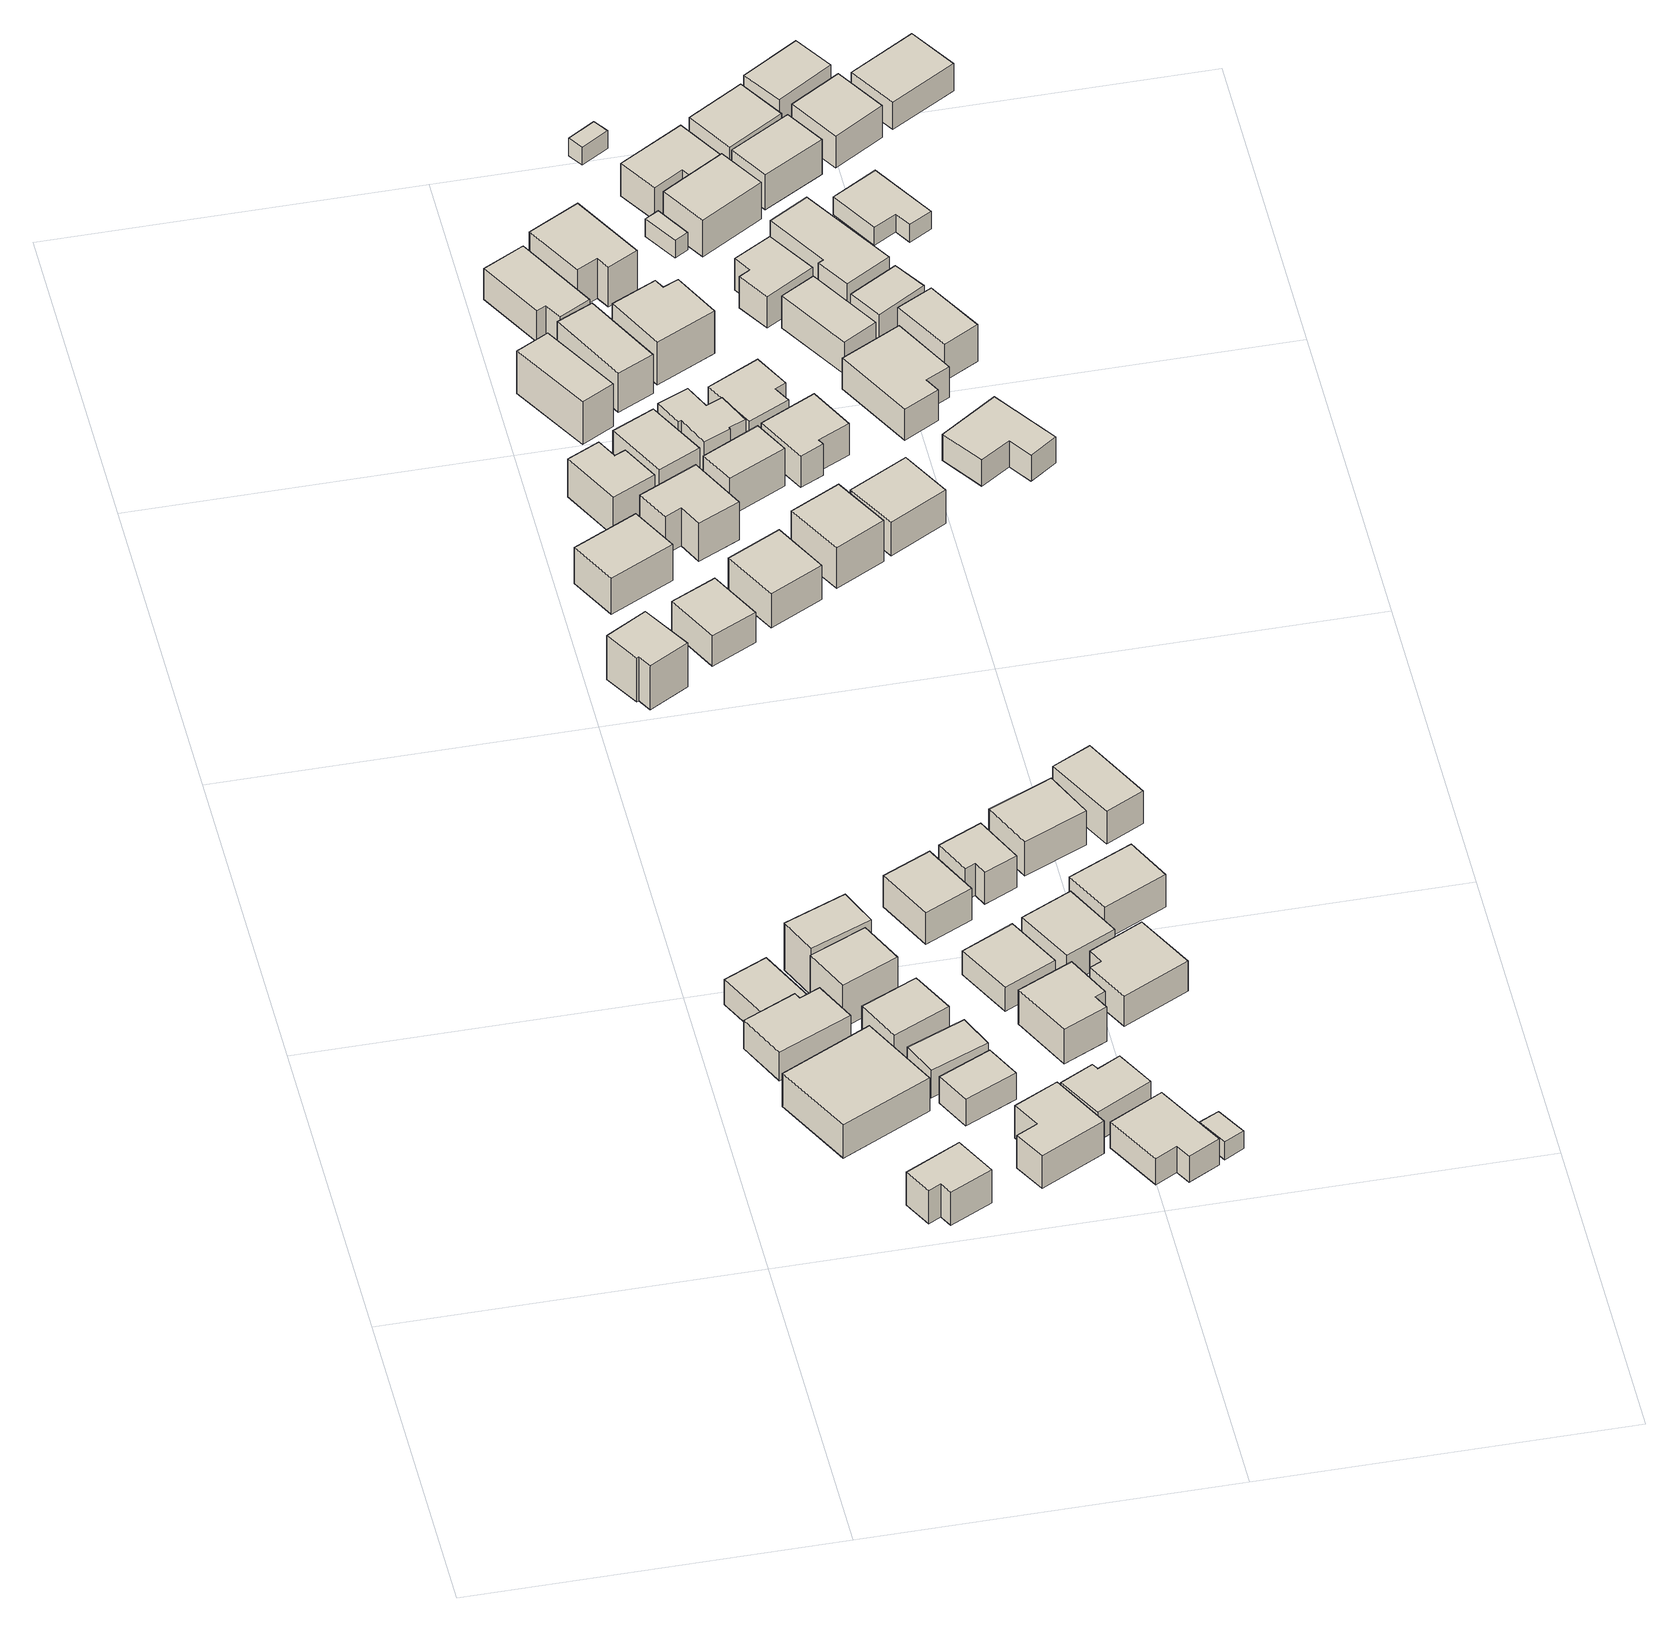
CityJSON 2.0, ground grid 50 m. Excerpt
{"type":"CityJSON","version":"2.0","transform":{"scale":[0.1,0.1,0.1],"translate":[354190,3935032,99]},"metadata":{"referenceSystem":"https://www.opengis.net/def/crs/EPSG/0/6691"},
"CityObjects":{
"building1":{"type":"Building","attributes":{"usage":"411","measuredHeight":5.8,"storeysAboveGround":2,"BuildingIDAttribute.prefecture":"14","BuildingIDAttribute.city":"14152","BuildingDetailAttribute.totalFloorArea":130.43,"BuildingDetailAttribute.buildingFootprintArea":65.22,"BuildingDetailAttribute.buildingStructureType":"601","BuildingDetailAttribute.buildingStructureOrgType":"1","BuildingDetailAttribute.orgUsage":"10","BuildingDetailAttribute.surveyYear":2015},"geometry":[{"type":"Solid","lod":"1","boundaries":[[[[0,1,2,3,4,5]],[[4,6,7,5]],[[3,8,6,4]],[[2,9,8,3]],[[1,10,9,2]],[[0,11,10,1]],[[5,7,11,0]],[[6,8,9,10,11,7]]]]}]},
"building2":{"type":"Building","attributes":{"usage":"411","measuredHeight":5,"storeysAboveGround":2,"BuildingIDAttribute.prefecture":"14","BuildingIDAttribute.city":"14152","BuildingDetailAttribute.totalFloorArea":92.73,"BuildingDetailAttribute.buildingFootprintArea":46.36,"BuildingDetailAttribute.buildingStructureType":"601","BuildingDetailAttribute.buildingStructureOrgType":"1","BuildingDetailAttribute.orgUsage":"10","BuildingDetailAttribute.surveyYear":2015},"geometry":[{"type":"Solid","lod":"1","boundaries":[[[[12,13,14,15]],[[14,16,17,15]],[[13,18,16,14]],[[12,19,18,13]],[[15,17,19,12]],[[16,18,19,17]]]]}]},
"building3":{"type":"Building","attributes":{"usage":"411","measuredHeight":7.5,"storeysAboveGround":2,"BuildingIDAttribute.prefecture":"14","BuildingIDAttribute.city":"14152","BuildingDetailAttribute.totalFloorArea":276.59,"BuildingDetailAttribute.buildingFootprintArea":138.3,"BuildingDetailAttribute.buildingStructureType":"601","BuildingDetailAttribute.buildingStructureOrgType":"1","BuildingDetailAttribute.orgUsage":"10","BuildingDetailAttribute.surveyYear":2015},"geometry":[{"type":"Solid","lod":"1","boundaries":[[[[20,21,22,23]],[[22,24,25,23]],[[21,26,24,22]],[[20,27,26,21]],[[23,25,27,20]],[[24,26,27,25]]]]}]},
"building4":{"type":"Building","attributes":{"usage":"411","measuredHeight":6.5,"storeysAboveGround":2,"BuildingIDAttribute.prefecture":"14","BuildingIDAttribute.city":"14152","BuildingDetailAttribute.totalFloorArea":83.55,"BuildingDetailAttribute.buildingFootprintArea":41.77,"BuildingDetailAttribute.buildingStructureType":"601","BuildingDetailAttribute.buildingStructureOrgType":"1","BuildingDetailAttribute.orgUsage":"10","BuildingDetailAttribute.surveyYear":2015},"geometry":[{"type":"Solid","lod":"1","boundaries":[[[[28,29,30,31,32,33]],[[32,34,35,33]],[[31,36,34,32]],[[30,37,36,31]],[[29,38,37,30]],[[28,39,38,29]],[[33,35,39,28]],[[34,36,37,38,39,35]]]]}]},
"building5":{"type":"Building","attributes":{"usage":"411","measuredHeight":8,"storeysAboveGround":2,"BuildingIDAttribute.prefecture":"14","BuildingIDAttribute.city":"14152","BuildingDetailAttribute.totalFloorArea":96.32,"BuildingDetailAttribute.buildingFootprintArea":48.16,"BuildingDetailAttribute.buildingStructureType":"601","BuildingDetailAttribute.buildingStructureOrgType":"1","BuildingDetailAttribute.orgUsage":"10","BuildingDetailAttribute.surveyYear":2015},"geometry":[{"type":"Solid","lod":"1","boundaries":[[[[40,41,42,43]],[[42,44,45,43]],[[41,46,44,42]],[[40,47,46,41]],[[43,45,47,40]],[[44,46,47,45]]]]}]},
"building6":{"type":"Building","attributes":{"usage":"411","measuredHeight":8.8,"storeysAboveGround":2,"BuildingIDAttribute.prefecture":"14","BuildingIDAttribute.city":"14152","BuildingDetailAttribute.totalFloorArea":86.77,"BuildingDetailAttribute.buildingFootprintArea":43.38,"BuildingDetailAttribute.buildingStructureType":"601","BuildingDetailAttribute.buildingStructureOrgType":"1","BuildingDetailAttribute.orgUsage":"10","BuildingDetailAttribute.surveyYear":2015},"geometry":[{"type":"Solid","lod":"1","boundaries":[[[[48,49,50,51]],[[50,52,53,51]],[[49,54,52,50]],[[48,55,54,49]],[[51,53,55,48]],[[52,54,55,53]]]]}]},
"building7":{"type":"Building","attributes":{"usage":"411","measuredHeight":6.2,"storeysAboveGround":2,"BuildingIDAttribute.prefecture":"14","BuildingIDAttribute.city":"14152","BuildingDetailAttribute.totalFloorArea":94.22,"BuildingDetailAttribute.buildingFootprintArea":47.11,"BuildingDetailAttribute.buildingStructureType":"601","BuildingDetailAttribute.buildingStructureOrgType":"1","BuildingDetailAttribute.orgUsage":"10","BuildingDetailAttribute.surveyYear":2015},"geometry":[{"type":"Solid","lod":"1","boundaries":[[[[56,57,58,59]],[[58,60,61,59]],[[57,62,60,58]],[[56,63,62,57]],[[59,61,63,56]],[[60,62,63,61]]]]}]},
"building8":{"type":"Building","attributes":{"usage":"411","measuredHeight":5.2,"storeysAboveGround":2,"BuildingIDAttribute.prefecture":"14","BuildingIDAttribute.city":"14152","BuildingDetailAttribute.totalFloorArea":73.3,"BuildingDetailAttribute.buildingFootprintArea":36.65,"BuildingDetailAttribute.buildingStructureType":"601","BuildingDetailAttribute.buildingStructureOrgType":"1","BuildingDetailAttribute.orgUsage":"10","BuildingDetailAttribute.surveyYear":2015},"geometry":[{"type":"Solid","lod":"1","boundaries":[[[[64,65,66,67]],[[66,68,69,67]],[[65,70,68,66]],[[64,71,70,65]],[[67,69,71,64]],[[68,70,71,69]]]]}]},
"building9":{"type":"Building","attributes":{"usage":"411","measuredHeight":5.2,"storeysAboveGround":2,"BuildingIDAttribute.prefecture":"14","BuildingIDAttribute.city":"14152","BuildingDetailAttribute.totalFloorArea":68.34,"BuildingDetailAttribute.buildingFootprintArea":34.17,"BuildingDetailAttribute.buildingStructureType":"601","BuildingDetailAttribute.buildingStructureOrgType":"1","BuildingDetailAttribute.orgUsage":"10","BuildingDetailAttribute.surveyYear":2015},"geometry":[{"type":"Solid","lod":"1","boundaries":[[[[72,73,74,75]],[[74,76,77,75]],[[73,78,76,74]],[[72,79,78,73]],[[75,77,79,72]],[[76,78,79,77]]]]}]},
"building10":{"type":"Building","attributes":{"usage":"411","measuredHeight":8.1,"storeysAboveGround":2,"BuildingIDAttribute.prefecture":"14","BuildingIDAttribute.city":"14152","BuildingDetailAttribute.totalFloorArea":83.02,"BuildingDetailAttribute.buildingFootprintArea":41.51,"BuildingDetailAttribute.buildingStructureType":"601","BuildingDetailAttribute.buildingStructureOrgType":"1","BuildingDetailAttribute.orgUsage":"10","BuildingDetailAttribute.surveyYear":2015},"geometry":[{"type":"Solid","lod":"1","boundaries":[[[[80,81,82,83,84,85]],[[84,86,87,85]],[[83,88,86,84]],[[82,89,88,83]],[[81,90,89,82]],[[80,91,90,81]],[[85,87,91,80]],[[86,88,89,90,91,87]]]]}]},
"building11":{"type":"Building","attributes":{"usage":"411","measuredHeight":6.4,"storeysAboveGround":2,"BuildingIDAttribute.prefecture":"14","BuildingIDAttribute.city":"14152","BuildingDetailAttribute.totalFloorArea":129.32,"BuildingDetailAttribute.buildingFootprintArea":64.66,"BuildingDetailAttribute.buildingStructureType":"601","BuildingDetailAttribute.buildingStructureOrgType":"1","BuildingDetailAttribute.orgUsage":"10","BuildingDetailAttribute.surveyYear":2015},"geometry":[{"type":"Solid","lod":"1","boundaries":[[[[92,93,94,95,96,97]],[[96,98,99,97]],[[95,100,98,96]],[[94,101,100,95]],[[93,102,101,94]],[[92,103,102,93]],[[97,99,103,92]],[[98,100,101,102,103,99]]]]}]},
"building12":{"type":"Building","attributes":{"usage":"411","measuredHeight":7.3,"storeysAboveGround":2,"BuildingIDAttribute.prefecture":"14","BuildingIDAttribute.city":"14152","BuildingDetailAttribute.totalFloorArea":117.24,"BuildingDetailAttribute.buildingFootprintArea":58.62,"BuildingDetailAttribute.buildingStructureType":"601","BuildingDetailAttribute.buildingStructureOrgType":"1","BuildingDetailAttribute.orgUsage":"10","BuildingDetailAttribute.surveyYear":2015},"geometry":[{"type":"Solid","lod":"1","boundaries":[[[[104,105,106,107]],[[106,108,109,107]],[[105,110,108,106]],[[104,111,110,105]],[[107,109,111,104]],[[108,110,111,109]]]]}]},
"building13":{"type":"Building","attributes":{"usage":"411","measuredHeight":6.1,"storeysAboveGround":2,"BuildingIDAttribute.prefecture":"14","BuildingIDAttribute.city":"14152","BuildingDetailAttribute.totalFloorArea":103.06,"BuildingDetailAttribute.buildingFootprintArea":51.53,"BuildingDetailAttribute.buildingStructureType":"601","BuildingDetailAttribute.buildingStructureOrgType":"1","BuildingDetailAttribute.orgUsage":"10","BuildingDetailAttribute.surveyYear":2015},"geometry":[{"type":"Solid","lod":"1","boundaries":[[[[112,113,114,115]],[[114,116,117,115]],[[113,118,116,114]],[[112,119,118,113]],[[115,117,119,112]],[[116,118,119,117]]]]}]},
"building14":{"type":"Building","attributes":{"usage":"411","measuredHeight":7,"storeysAboveGround":2,"BuildingIDAttribute.prefecture":"14","BuildingIDAttribute.city":"14152","BuildingDetailAttribute.totalFloorArea":90.27,"BuildingDetailAttribute.buildingFootprintArea":45.13,"BuildingDetailAttribute.buildingStructureType":"601","BuildingDetailAttribute.buildingStructureOrgType":"1","BuildingDetailAttribute.orgUsage":"10","BuildingDetailAttribute.surveyYear":2015},"geometry":[{"type":"Solid","lod":"1","boundaries":[[[[120,121,122,123,124,125]],[[124,126,127,125]],[[123,128,126,124]],[[122,129,128,123]],[[121,130,129,122]],[[120,131,130,121]],[[125,127,131,120]],[[126,128,129,130,131,127]]]]}]},
"building15":{"type":"Building","attributes":{"usage":"411","measuredHeight":6.1,"storeysAboveGround":2,"BuildingIDAttribute.prefecture":"14","BuildingIDAttribute.city":"14152","BuildingDetailAttribute.totalFloorArea":91.68,"BuildingDetailAttribute.buildingFootprintArea":45.84,"BuildingDetailAttribute.buildingStructureType":"601","BuildingDetailAttribute.buildingStructureOrgType":"1","BuildingDetailAttribute.orgUsage":"10","BuildingDetailAttribute.surveyYear":2015},"geometry":[{"type":"Solid","lod":"1","boundaries":[[[[132,133,134,135]],[[134,136,137,135]],[[133,138,136,134]],[[132,139,138,133]],[[135,137,139,132]],[[136,138,139,137]]]]}]},
"building16":{"type":"Building","attributes":{"usage":"411","measuredHeight":6,"storeysAboveGround":2,"BuildingIDAttribute.prefecture":"14","BuildingIDAttribute.city":"14152","BuildingDetailAttribute.totalFloorArea":95.54,"BuildingDetailAttribute.buildingFootprintArea":47.77,"BuildingDetailAttribute.buildingStructureType":"601","BuildingDetailAttribute.buildingStructureOrgType":"1","BuildingDetailAttribute.orgUsage":"10","BuildingDetailAttribute.surveyYear":2015},"geometry":[{"type":"Solid","lod":"1","boundaries":[[[[140,141,142,143,144,145]],[[144,146,147,145]],[[143,148,146,144]],[[142,149,148,143]],[[141,150,149,142]],[[140,151,150,141]],[[145,147,151,140]],[[146,148,149,150,151,147]]]]}]},
"building17":{"type":"Building","attributes":{"usage":"411","measuredHeight":5.1,"storeysAboveGround":2,"BuildingIDAttribute.prefecture":"14","BuildingIDAttribute.city":"14152","BuildingDetailAttribute.totalFloorArea":112.71,"BuildingDetailAttribute.buildingFootprintArea":56.35,"BuildingDetailAttribute.buildingStructureType":"601","BuildingDetailAttribute.buildingStructureOrgType":"1","BuildingDetailAttribute.orgUsage":"10","BuildingDetailAttribute.surveyYear":2015},"geometry":[{"type":"Solid","lod":"1","boundaries":[[[[152,153,154,155]],[[154,156,157,155]],[[153,158,156,154]],[[152,159,158,153]],[[155,157,159,152]],[[156,158,159,157]]]]}]},
"building18":{"type":"Building","attributes":{"usage":"411","measuredHeight":7.7,"storeysAboveGround":2,"BuildingIDAttribute.prefecture":"14","BuildingIDAttribute.city":"14152","BuildingDetailAttribute.totalFloorArea":103.3,"BuildingDetailAttribute.buildingFootprintArea":51.65,"BuildingDetailAttribute.buildingStructureType":"601","BuildingDetailAttribute.buildingStructureOrgType":"1","BuildingDetailAttribute.orgUsage":"10","BuildingDetailAttribute.surveyYear":2015},"geometry":[{"type":"Solid","lod":"1","boundaries":[[[[160,161,162,163]],[[162,164,165,163]],[[161,166,164,162]],[[160,167,166,161]],[[163,165,167,160]],[[164,166,167,165]]]]}]},
"building19":{"type":"Building","attributes":{"usage":"411","measuredHeight":6.6,"storeysAboveGround":2,"BuildingIDAttribute.prefecture":"14","BuildingIDAttribute.city":"14152","BuildingDetailAttribute.totalFloorArea":120.53,"BuildingDetailAttribute.buildingFootprintArea":60.27,"BuildingDetailAttribute.buildingStructureType":"601","BuildingDetailAttribute.buildingStructureOrgType":"1","BuildingDetailAttribute.orgUsage":"10","BuildingDetailAttribute.surveyYear":2015},"geometry":[{"type":"Solid","lod":"1","boundaries":[[[[168,169,170,171,172,173]],[[172,174,175,173]],[[171,176,174,172]],[[170,177,176,171]],[[169,178,177,170]],[[168,179,178,169]],[[173,175,179,168]],[[174,176,177,178,179,175]]]]}]},
"building20":{"type":"Building","attributes":{"usage":"411","measuredHeight":5.1,"storeysAboveGround":2,"BuildingIDAttribute.prefecture":"14","BuildingIDAttribute.city":"14152","BuildingDetailAttribute.totalFloorArea":140.25,"BuildingDetailAttribute.buildingFootprintArea":70.12,"BuildingDetailAttribute.buildingStructureType":"601","BuildingDetailAttribute.buildingStructureOrgType":"1","BuildingDetailAttribute.orgUsage":"10","BuildingDetailAttribute.surveyYear":2015},"geometry":[{"type":"Solid","lod":"1","boundaries":[[[[180,181,182,183,184,185]],[[184,186,187,185]],[[183,188,186,184]],[[182,189,188,183]],[[181,190,189,182]],[[180,191,190,181]],[[185,187,191,180]],[[186,188,189,190,191,187]]]]}]},
"building21":{"type":"Building","attributes":{"usage":"411","measuredHeight":7.5,"storeysAboveGround":2,"BuildingIDAttribute.prefecture":"14","BuildingIDAttribute.city":"14152","BuildingDetailAttribute.totalFloorArea":111.67,"BuildingDetailAttribute.buildingFootprintArea":55.84,"BuildingDetailAttribute.buildingStructureType":"601","BuildingDetailAttribute.buildingStructureOrgType":"1","BuildingDetailAttribute.orgUsage":"10","BuildingDetailAttribute.surveyYear":2015},"geometry":[{"type":"Solid","lod":"1","boundaries":[[[[192,193,194,195,196,197]],[[196,198,199,197]],[[195,200,198,196]],[[194,201,200,195]],[[193,202,201,194]],[[192,203,202,193]],[[197,199,203,192]],[[198,200,201,202,203,199]]]]}]},
"building22":{"type":"Building","attributes":{"usage":"411","measuredHeight":6.4,"storeysAboveGround":2,"BuildingIDAttribute.prefecture":"14","BuildingIDAttribute.city":"14152","BuildingDetailAttribute.totalFloorArea":96.39,"BuildingDetailAttribute.buildingFootprintArea":48.2,"BuildingDetailAttribute.buildingStructureType":"601","BuildingDetailAttribute.buildingStructureOrgType":"1","BuildingDetailAttribute.orgUsage":"10","BuildingDetailAttribute.surveyYear":2015},"geometry":[{"type":"Solid","lod":"1","boundaries":[[[[204,205,206,207]],[[206,208,209,207]],[[205,210,208,206]],[[204,211,210,205]],[[207,209,211,204]],[[208,210,211,209]]]]}]},
"building23":{"type":"Building","attributes":{"usage":"411","measuredHeight":5.3,"storeysAboveGround":2,"BuildingIDAttribute.prefecture":"14","BuildingIDAttribute.city":"14152","BuildingDetailAttribute.totalFloorArea":128.65,"BuildingDetailAttribute.buildingFootprintArea":64.33,"BuildingDetailAttribute.buildingStructureType":"601","BuildingDetailAttribute.buildingStructureOrgType":"1","BuildingDetailAttribute.orgUsage":"10","BuildingDetailAttribute.surveyYear":2015},"geometry":[{"type":"Solid","lod":"1","boundaries":[[[[212,213,214,215,216,217]],[[216,218,219,217]],[[215,220,218,216]],[[214,221,220,215]],[[213,222,221,214]],[[212,223,222,213]],[[217,219,223,212]],[[218,220,221,222,223,219]]]]}]},
"building24":{"type":"Building","attributes":{"usage":"411","measuredHeight":6.3,"storeysAboveGround":2,"BuildingIDAttribute.prefecture":"14","BuildingIDAttribute.city":"14152","BuildingDetailAttribute.totalFloorArea":75.26,"BuildingDetailAttribute.buildingFootprintArea":37.63,"BuildingDetailAttribute.buildingStructureType":"601","BuildingDetailAttribute.buildingStructureOrgType":"1","BuildingDetailAttribute.orgUsage":"10","BuildingDetailAttribute.surveyYear":2015},"geometry":[{"type":"Solid","lod":"1","boundaries":[[[[224,225,226,227,228,229]],[[228,230,231,229]],[[227,232,230,228]],[[226,233,232,227]],[[225,234,233,226]],[[224,235,234,225]],[[229,231,235,224]],[[230,232,233,234,235,231]]]]}]},
"building25":{"type":"Building","attributes":{"usage":"411","measuredHeight":7.4,"storeysAboveGround":2,"BuildingIDAttribute.prefecture":"14","BuildingIDAttribute.city":"14152","BuildingDetailAttribute.totalFloorArea":109.41,"BuildingDetailAttribute.buildingFootprintArea":54.7,"BuildingDetailAttribute.buildingStructureType":"601","BuildingDetailAttribute.buildingStructureOrgType":"1","BuildingDetailAttribute.orgUsage":"10","BuildingDetailAttribute.surveyYear":2015},"geometry":[{"type":"Solid","lod":"1","boundaries":[[[[236,237,238,239]],[[238,240,241,239]],[[237,242,240,238]],[[236,243,242,237]],[[239,241,243,236]],[[240,242,243,241]]]]}]},
"building26":{"type":"Building","attributes":{"usage":"411","measuredHeight":6.3,"storeysAboveGround":2,"BuildingIDAttribute.prefecture":"14","BuildingIDAttribute.city":"14152","BuildingDetailAttribute.totalFloorArea":113.34,"BuildingDetailAttribute.buildingFootprintArea":56.67,"BuildingDetailAttribute.buildingStructureType":"601","BuildingDetailAttribute.buildingStructureOrgType":"1","BuildingDetailAttribute.orgUsage":"10","BuildingDetailAttribute.surveyYear":2015},"geometry":[{"type":"Solid","lod":"1","boundaries":[[[[244,245,246,247]],[[246,248,249,247]],[[245,250,248,246]],[[244,251,250,245]],[[247,249,251,244]],[[248,250,251,249]]]]}]},
"building27":{"type":"Building","attributes":{"BuildingIDAttribute.prefecture":"14","BuildingIDAttribute.city":"14152","BuildingDetailAttribute.surveyYear":2015},"geometry":[{"type":"Solid","lod":"1","boundaries":[[[[252,253,254,255]],[[254,256,257,255]],[[253,258,256,254]],[[252,259,258,253]],[[255,257,259,252]],[[256,258,259,257]]]]}]},
"building28":{"type":"Building","attributes":{"usage":"411","measuredHeight":5.7,"storeysAboveGround":2,"BuildingIDAttribute.prefecture":"14","BuildingIDAttribute.city":"14152","BuildingDetailAttribute.totalFloorArea":113.43,"BuildingDetailAttribute.buildingFootprintArea":56.71,"BuildingDetailAttribute.buildingStructureType":"601","BuildingDetailAttribute.buildingStructureOrgType":"1","BuildingDetailAttribute.orgUsage":"10","BuildingDetailAttribute.surveyYear":2015},"geometry":[{"type":"Solid","lod":"1","boundaries":[[[[260,261,262,263]],[[262,264,265,263]],[[261,266,264,262]],[[260,267,266,261]],[[263,265,267,260]],[[264,266,267,265]]]]}]},
"building29":{"type":"Building","attributes":{"usage":"411","measuredHeight":7.5,"storeysAboveGround":2,"BuildingIDAttribute.prefecture":"14","BuildingIDAttribute.city":"14152","BuildingDetailAttribute.totalFloorArea":96.7,"BuildingDetailAttribute.buildingFootprintArea":48.35,"BuildingDetailAttribute.buildingStructureType":"601","BuildingDetailAttribute.buildingStructureOrgType":"1","BuildingDetailAttribute.orgUsage":"10","BuildingDetailAttribute.surveyYear":2015},"geometry":[{"type":"Solid","lod":"1","boundaries":[[[[268,269,270,271,272,273,274,275,276,277]],[[276,278,279,277]],[[275,280,278,276]],[[274,281,280,275]],[[273,282,281,274]],[[272,283,282,273]],[[271,284,283,272]],[[270,285,284,271]],[[269,286,285,270]],[[268,287,286,269]],[[277,279,287,268]],[[278,280,281,282,283,284,285,286,287,279]]]]}]},
"building30":{"type":"Building","attributes":{"usage":"411","measuredHeight":6.3,"storeysAboveGround":2,"BuildingIDAttribute.prefecture":"14","BuildingIDAttribute.city":"14152","BuildingDetailAttribute.totalFloorArea":147.86,"BuildingDetailAttribute.buildingFootprintArea":73.93,"BuildingDetailAttribute.buildingStructureType":"601","BuildingDetailAttribute.buildingStructureOrgType":"1","BuildingDetailAttribute.orgUsage":"10","BuildingDetailAttribute.surveyYear":2015},"geometry":[{"type":"Solid","lod":"1","boundaries":[[[[288,289,290,291,292,293]],[[292,294,295,293]],[[291,296,294,292]],[[290,297,296,291]],[[289,298,297,290]],[[288,299,298,289]],[[293,295,299,288]],[[294,296,297,298,299,295]]]]}]},
"building31":{"type":"Building","attributes":{"usage":"411","measuredHeight":6.8,"storeysAboveGround":2,"BuildingIDAttribute.prefecture":"14","BuildingIDAttribute.city":"14152","BuildingDetailAttribute.totalFloorArea":77.13,"BuildingDetailAttribute.buildingFootprintArea":38.56,"BuildingDetailAttribute.buildingStructureType":"601","BuildingDetailAttribute.buildingStructureOrgType":"1","BuildingDetailAttribute.orgUsage":"10","BuildingDetailAttribute.surveyYear":2015},"geometry":[{"type":"Solid","lod":"1","boundaries":[[[[300,301,302,303]],[[302,304,305,303]],[[301,306,304,302]],[[300,307,306,301]],[[303,305,307,300]],[[304,306,307,305]]]]}]},
"building32":{"type":"Building","attributes":{"usage":"413","measuredHeight":7.4,"storeysAboveGround":2,"BuildingIDAttribute.prefecture":"14","BuildingIDAttribute.city":"14152","BuildingDetailAttribute.totalFloorArea":138.21,"BuildingDetailAttribute.buildingFootprintArea":69.11,"BuildingDetailAttribute.buildingStructureType":"601","BuildingDetailAttribute.buildingStructureOrgType":"1","BuildingDetailAttribute.orgUsage":"30","BuildingDetailAttribute.surveyYear":2015},"geometry":[{"type":"Solid","lod":"1","boundaries":[[[[308,309,310,311,312,313]],[[312,314,315,313]],[[311,316,314,312]],[[310,317,316,311]],[[309,318,317,310]],[[308,319,318,309]],[[313,315,319,308]],[[314,316,317,318,319,315]]]]}]},
"building33":{"type":"Building","attributes":{"usage":"411","measuredHeight":6.4,"storeysAboveGround":2,"BuildingIDAttribute.prefecture":"14","BuildingIDAttribute.city":"14152","BuildingDetailAttribute.totalFloorArea":116.53,"BuildingDetailAttribute.buildingFootprintArea":58.26,"BuildingDetailAttribute.buildingStructureType":"601","BuildingDetailAttribute.buildingStructureOrgType":"1","BuildingDetailAttribute.orgUsage":"10","BuildingDetailAttribute.surveyYear":2015},"geometry":[{"type":"Solid","lod":"1","boundaries":[[[[320,321,322,323]],[[322,324,325,323]],[[321,326,324,322]],[[320,327,326,321]],[[323,325,327,320]],[[324,326,327,325]]]]}]},
"building34":{"type":"Building","attributes":{"usage":"411","measuredHeight":7.9,"storeysAboveGround":2,"BuildingIDAttribute.prefecture":"14","BuildingIDAttribute.city":"14152","BuildingDetailAttribute.totalFloorArea":130.93,"BuildingDetailAttribute.buildingFootprintArea":65.47,"BuildingDetailAttribute.buildingStructureType":"601","BuildingDetailAttribute.buildingStructureOrgType":"1","BuildingDetailAttribute.orgUsage":"10","BuildingDetailAttribute.surveyYear":2015},"geometry":[{"type":"Solid","lod":"1","boundaries":[[[[328,329,330,331,332,333]],[[332,334,335,333]],[[331,336,334,332]],[[330,337,336,331]],[[329,338,337,330]],[[328,339,338,329]],[[333,335,339,328]],[[334,336,337,338,339,335]]]]}]},
"building35":{"type":"Building","attributes":{"usage":"411","measuredHeight":7.5,"storeysAboveGround":2,"BuildingIDAttribute.prefecture":"14","BuildingIDAttribute.city":"14152","BuildingDetailAttribute.totalFloorArea":110.35,"BuildingDetailAttribute.buildingFootprintArea":55.17,"BuildingDetailAttribute.buildingStructureType":"601","BuildingDetailAttribute.buildingStructureOrgType":"1","BuildingDetailAttribute.orgUsage":"10","BuildingDetailAttribute.surveyYear":2015},"geometry":[{"type":"Solid","lod":"1","boundaries":[[[[340,341,342,343]],[[342,344,345,343]],[[341,346,344,342]],[[340,347,346,341]],[[343,345,347,340]],[[344,346,347,345]]]]}]},
"building36":{"type":"Building","attributes":{"usage":"411","measuredHeight":6,"storeysAboveGround":2,"BuildingIDAttribute.prefecture":"14","BuildingIDAttribute.city":"14152","BuildingDetailAttribute.totalFloorArea":112.39,"BuildingDetailAttribute.buildingFootprintArea":56.19,"BuildingDetailAttribute.buildingStructureType":"601","BuildingDetailAttribute.buildingStructureOrgType":"1","BuildingDetailAttribute.orgUsage":"10","BuildingDetailAttribute.surveyYear":2015},"geometry":[{"type":"Solid","lod":"1","boundaries":[[[[348,349,350,351]],[[350,352,353,351]],[[349,354,352,350]],[[348,355,354,349]],[[351,353,355,348]],[[352,354,355,353]]]]}]},
"building37":{"type":"Building","attributes":{"usage":"411","measuredHeight":4.1,"storeysAboveGround":2,"BuildingIDAttribute.prefecture":"14","BuildingIDAttribute.city":"14152","BuildingDetailAttribute.totalFloorArea":99.88,"BuildingDetailAttribute.buildingFootprintArea":49.94,"BuildingDetailAttribute.buildingStructureType":"601","BuildingDetailAttribute.buildingStructureOrgType":"1","BuildingDetailAttribute.orgUsage":"10","BuildingDetailAttribute.surveyYear":2015},"geometry":[{"type":"Solid","lod":"1","boundaries":[[[[356,357,358,359,360,361]],[[360,362,363,361]],[[359,364,362,360]],[[358,365,364,359]],[[357,366,365,358]],[[356,367,366,357]],[[361,363,367,356]],[[362,364,365,366,367,363]]]]}]},
"building38":{"type":"Building","attributes":{"usage":"411","measuredHeight":5.9,"storeysAboveGround":2,"BuildingIDAttribute.prefecture":"14","BuildingIDAttribute.city":"14152","BuildingDetailAttribute.totalFloorArea":101.72,"BuildingDetailAttribute.buildingFootprintArea":50.86,"BuildingDetailAttribute.buildingStructureType":"601","BuildingDetailAttribute.buildingStructureOrgType":"1","BuildingDetailAttribute.orgUsage":"10","BuildingDetailAttribute.surveyYear":2015},"geometry":[{"type":"Solid","lod":"1","boundaries":[[[[368,369,370,371,372,373]],[[372,374,375,373]],[[371,376,374,372]],[[370,377,376,371]],[[369,378,377,370]],[[368,379,378,369]],[[373,375,379,368]],[[374,376,377,378,379,375]]]]}]},
"building39":{"type":"Building","attributes":{"BuildingIDAttribute.prefecture":"14","BuildingIDAttribute.city":"14152","BuildingDetailAttribute.surveyYear":2015},"geometry":[{"type":"Solid","lod":"1","boundaries":[[[[380,381,382,383]],[[382,384,385,383]],[[381,386,384,382]],[[380,387,386,381]],[[383,385,387,380]],[[384,386,387,385]]]]}]},
"building40":{"type":"Building","attributes":{"usage":"411","measuredHeight":6.2,"storeysAboveGround":2,"BuildingIDAttribute.prefecture":"14","BuildingIDAttribute.city":"14152","BuildingDetailAttribute.totalFloorArea":104.35,"BuildingDetailAttribute.buildingFootprintArea":52.18,"BuildingDetailAttribute.buildingStructureType":"601","BuildingDetailAttribute.buildingStructureOrgType":"1","BuildingDetailAttribute.orgUsage":"10","BuildingDetailAttribute.surveyYear":2015},"geometry":[{"type":"Solid","lod":"1","boundaries":[[[[388,389,390,391]],[[390,392,393,391]],[[389,394,392,390]],[[388,395,394,389]],[[391,393,395,388]],[[392,394,395,393]]]]}]},
"building41":{"type":"Building","attributes":{"usage":"411","storeysAboveGround":1,"BuildingIDAttribute.prefecture":"14","BuildingIDAttribute.city":"14152","BuildingDetailAttribute.totalFloorArea":11.54,"BuildingDetailAttribute.buildingFootprintArea":11.54,"BuildingDetailAttribute.buildingStructureType":"601","BuildingDetailAttribute.buildingStructureOrgType":"1","BuildingDetailAttribute.orgUsage":"10","BuildingDetailAttribute.surveyYear":2015},"geometry":[{"type":"Solid","lod":"1","boundaries":[[[[396,397,398,399]],[[398,400,401,399]],[[397,402,400,398]],[[396,403,402,397]],[[399,401,403,396]],[[400,402,403,401]]]]}]},
"building42":{"type":"Building","attributes":{"usage":"413","measuredHeight":6.1,"storeysAboveGround":2,"BuildingIDAttribute.prefecture":"14","BuildingIDAttribute.city":"14152","BuildingDetailAttribute.totalFloorArea":122.51,"BuildingDetailAttribute.buildingFootprintArea":61.26,"BuildingDetailAttribute.buildingStructureType":"601","BuildingDetailAttribute.buildingStructureOrgType":"1","BuildingDetailAttribute.orgUsage":"30","BuildingDetailAttribute.surveyYear":2015},"geometry":[{"type":"Solid","lod":"1","boundaries":[[[[404,405,406,407]],[[406,408,409,407]],[[405,410,408,406]],[[404,411,410,405]],[[407,409,411,404]],[[408,410,411,409]]]]}]},
"building43":{"type":"Building","attributes":{"usage":"411","measuredHeight":6.7,"storeysAboveGround":2,"BuildingIDAttribute.prefecture":"14","BuildingIDAttribute.city":"14152","BuildingDetailAttribute.totalFloorArea":115.75,"BuildingDetailAttribute.buildingFootprintArea":57.87,"BuildingDetailAttribute.buildingStructureType":"601","BuildingDetailAttribute.buildingStructureOrgType":"1","BuildingDetailAttribute.orgUsage":"10","BuildingDetailAttribute.surveyYear":2015},"geometry":[{"type":"Solid","lod":"1","boundaries":[[[[412,413,414,415,416,417]],[[416,418,419,417]],[[415,420,418,416]],[[414,421,420,415]],[[413,422,421,414]],[[412,423,422,413]],[[417,419,423,412]],[[418,420,421,422,423,419]]]]}]},
"building44":{"type":"Building","attributes":{"usage":"411","measuredHeight":7.2,"storeysAboveGround":2,"BuildingIDAttribute.prefecture":"14","BuildingIDAttribute.city":"14152","BuildingDetailAttribute.totalFloorArea":119.92,"BuildingDetailAttribute.buildingFootprintArea":59.96,"BuildingDetailAttribute.buildingStructureType":"601","BuildingDetailAttribute.buildingStructureOrgType":"1","BuildingDetailAttribute.orgUsage":"10","BuildingDetailAttribute.surveyYear":2015},"geometry":[{"type":"Solid","lod":"1","boundaries":[[[[424,425,426,427]],[[426,428,429,427]],[[425,430,428,426]],[[424,431,430,425]],[[427,429,431,424]],[[428,430,431,429]]]]}]},
"building45":{"type":"Building","attributes":{"usage":"411","measuredHeight":5.8,"storeysAboveGround":2,"BuildingIDAttribute.prefecture":"14","BuildingIDAttribute.city":"14152","BuildingDetailAttribute.totalFloorArea":92.13,"BuildingDetailAttribute.buildingFootprintArea":46.06,"BuildingDetailAttribute.buildingStructureType":"601","BuildingDetailAttribute.buildingStructureOrgType":"1","BuildingDetailAttribute.orgUsage":"10","BuildingDetailAttribute.surveyYear":2015},"geometry":[{"type":"Solid","lod":"1","boundaries":[[[[432,433,434,435,436,437]],[[436,438,439,437]],[[435,440,438,436]],[[434,441,440,435]],[[433,442,441,434]],[[432,443,442,433]],[[437,439,443,432]],[[438,440,441,442,443,439]]]]}]},
"building46":{"type":"Building","attributes":{"usage":"411","measuredHeight":5.7,"storeysAboveGround":2,"BuildingIDAttribute.prefecture":"14","BuildingIDAttribute.city":"14152","BuildingDetailAttribute.totalFloorArea":102.1,"BuildingDetailAttribute.buildingFootprintArea":51.05,"BuildingDetailAttribute.buildingStructureType":"601","BuildingDetailAttribute.buildingStructureOrgType":"1","BuildingDetailAttribute.orgUsage":"10","BuildingDetailAttribute.surveyYear":2015},"geometry":[{"type":"Solid","lod":"1","boundaries":[[[[444,445,446,447]],[[446,448,449,447]],[[445,450,448,446]],[[444,451,450,445]],[[447,449,451,444]],[[448,450,451,449]]]]}]},
"building47":{"type":"Building","attributes":{"usage":"413","measuredHeight":6.8,"storeysAboveGround":2,"BuildingIDAttribute.prefecture":"14","BuildingIDAttribute.city":"14152","BuildingDetailAttribute.totalFloorArea":171.22,"BuildingDetailAttribute.buildingFootprintArea":85.61,"BuildingDetailAttribute.buildingStructureType":"601","BuildingDetailAttribute.buildingStructureOrgType":"1","BuildingDetailAttribute.orgUsage":"30","BuildingDetailAttribute.surveyYear":2015},"geometry":[{"type":"Solid","lod":"1","boundaries":[[[[452,453,454,455,456,457]],[[456,458,459,457]],[[455,460,458,456]],[[454,461,460,455]],[[453,462,461,454]],[[452,463,462,453]],[[457,459,463,452]],[[458,460,461,462,463,459]]]]}]},
"building48":{"type":"Building","attributes":{"usage":"413","measuredHeight":7.2,"storeysAboveGround":2,"BuildingIDAttribute.prefecture":"14","BuildingIDAttribute.city":"14152","BuildingDetailAttribute.totalFloorArea":162.5,"BuildingDetailAttribute.buildingFootprintArea":81.25,"BuildingDetailAttribute.buildingStructureType":"601","BuildingDetailAttribute.buildingStructureOrgType":"1","BuildingDetailAttribute.orgUsage":"30","BuildingDetailAttribute.surveyYear":2015},"geometry":[{"type":"Solid","lod":"1","boundaries":[[[[464,465,466,467,468,469]],[[468,470,471,469]],[[467,472,470,468]],[[466,473,472,467]],[[465,474,473,466]],[[464,475,474,465]],[[469,471,475,464]],[[470,472,473,474,475,471]]]]}]},
"building49":{"type":"Building","attributes":{"usage":"411","measuredHeight":6.7,"storeysAboveGround":2,"BuildingIDAttribute.prefecture":"14","BuildingIDAttribute.city":"14152","BuildingDetailAttribute.totalFloorArea":109.45,"BuildingDetailAttribute.buildingFootprintArea":54.73,"BuildingDetailAttribute.buildingStructureType":"601","BuildingDetailAttribute.buildingStructureOrgType":"1","BuildingDetailAttribute.orgUsage":"10","BuildingDetailAttribute.surveyYear":2015},"geometry":[{"type":"Solid","lod":"1","boundaries":[[[[476,477,478,479]],[[478,480,481,479]],[[477,482,480,478]],[[476,483,482,477]],[[479,481,483,476]],[[480,482,483,481]]]]}]},
"building50":{"type":"Building","attributes":{"usage":"413","measuredHeight":5.9,"storeysAboveGround":2,"BuildingIDAttribute.prefecture":"14","BuildingIDAttribute.city":"14152","BuildingDetailAttribute.totalFloorArea":64.77,"BuildingDetailAttribute.buildingFootprintArea":32.38,"BuildingDetailAttribute.buildingStructureType":"601","BuildingDetailAttribute.buildingStructureOrgType":"1","BuildingDetailAttribute.orgUsage":"30","BuildingDetailAttribute.surveyYear":2015},"geometry":[{"type":"Solid","lod":"1","boundaries":[[[[484,485,486,487]],[[486,488,489,487]],[[485,490,488,486]],[[484,491,490,485]],[[487,489,491,484]],[[488,490,491,489]]]]}]},
"building51":{"type":"Building","attributes":{"usage":"411","measuredHeight":7,"storeysAboveGround":2,"BuildingIDAttribute.prefecture":"14","BuildingIDAttribute.city":"14152","BuildingDetailAttribute.totalFloorArea":98.38,"BuildingDetailAttribute.buildingFootprintArea":49.19,"BuildingDetailAttribute.buildingStructureType":"601","BuildingDetailAttribute.buildingStructureOrgType":"1","BuildingDetailAttribute.orgUsage":"10","BuildingDetailAttribute.surveyYear":2015},"geometry":[{"type":"Solid","lod":"1","boundaries":[[[[492,493,494,495]],[[494,496,497,495]],[[493,498,496,494]],[[492,499,498,493]],[[495,497,499,492]],[[496,498,499,497]]]]}]},
"building52":{"type":"Building","attributes":{"usage":"411","measuredHeight":6.2,"storeysAboveGround":2,"BuildingIDAttribute.prefecture":"14","BuildingIDAttribute.city":"14152","BuildingDetailAttribute.totalFloorArea":135.58,"BuildingDetailAttribute.buildingFootprintArea":67.79,"BuildingDetailAttribute.buildingStructureType":"601","BuildingDetailAttribute.buildingStructureOrgType":"1","BuildingDetailAttribute.orgUsage":"10","BuildingDetailAttribute.surveyYear":2015},"geometry":[{"type":"Solid","lod":"1","boundaries":[[[[500,501,502,503,504,505]],[[504,506,507,505]],[[503,508,506,504]],[[502,509,508,503]],[[501,510,509,502]],[[500,511,510,501]],[[505,507,511,500]],[[506,508,509,510,511,507]]]]}]},
"building53":{"type":"Building","attributes":{"usage":"411","measuredHeight":6.7,"storeysAboveGround":2,"BuildingIDAttribute.prefecture":"14","BuildingIDAttribute.city":"14152","BuildingDetailAttribute.totalFloorArea":80.12,"BuildingDetailAttribute.buildingFootprintArea":40.06,"BuildingDetailAttribute.buildingStructureType":"601","BuildingDetailAttribute.buildingStructureOrgType":"1","BuildingDetailAttribute.orgUsage":"10","BuildingDetailAttribute.surveyYear":2015},"geometry":[{"type":"Solid","lod":"1","boundaries":[[[[512,513,514,515]],[[514,516,517,515]],[[513,518,516,514]],[[512,519,518,513]],[[515,517,519,512]],[[516,518,519,517]]]]}]},
"building54":{"type":"Building","attributes":{"usage":"411","measuredHeight":7.4,"storeysAboveGround":2,"BuildingIDAttribute.prefecture":"14","BuildingIDAttribute.city":"14152","BuildingDetailAttribute.totalFloorArea":93.65,"BuildingDetailAttribute.buildingFootprintArea":46.83,"BuildingDetailAttribute.buildingStructureType":"601","BuildingDetailAttribute.buildingStructureOrgType":"1","BuildingDetailAttribute.orgUsage":"10","BuildingDetailAttribute.surveyYear":2015},"geometry":[{"type":"Solid","lod":"1","boundaries":[[[[520,521,522,523]],[[522,524,525,523]],[[521,526,524,522]],[[520,527,526,521]],[[523,525,527,520]],[[524,526,527,525]]]]}]},
"building55":{"type":"Building","attributes":{"usage":"411","storeysAboveGround":1,"BuildingIDAttribute.prefecture":"14","BuildingIDAttribute.city":"14152","BuildingDetailAttribute.totalFloorArea":37.58,"BuildingDetailAttribute.buildingFootprintArea":37.58,"BuildingDetailAttribute.buildingStructureType":"601","BuildingDetailAttribute.buildingStructureOrgType":"1","BuildingDetailAttribute.orgUsage":"10","BuildingDetailAttribute.surveyYear":2015},"geometry":[{"type":"Solid","lod":"1","boundaries":[[[[528,529,530,531,532,533]],[[532,534,535,533]],[[531,536,534,532]],[[530,537,536,531]],[[529,538,537,530]],[[528,539,538,529]],[[533,535,539,528]],[[534,536,537,538,539,535]]]]}]},
"building56":{"type":"Building","attributes":{"usage":"411","measuredHeight":6.4,"storeysAboveGround":2,"BuildingIDAttribute.prefecture":"14","BuildingIDAttribute.city":"14152","BuildingDetailAttribute.totalFloorArea":106.31,"BuildingDetailAttribute.buildingFootprintArea":53.15,"BuildingDetailAttribute.buildingStructureType":"601","BuildingDetailAttribute.buildingStructureOrgType":"1","BuildingDetailAttribute.orgUsage":"10","BuildingDetailAttribute.surveyYear":2015},"geometry":[{"type":"Solid","lod":"1","boundaries":[[[[540,541,542,543]],[[542,544,545,543]],[[541,546,544,542]],[[540,547,546,541]],[[543,545,547,540]],[[544,546,547,545]]]]}]},
"building57":{"type":"Building","attributes":{"usage":"411","measuredHeight":5.2,"storeysAboveGround":2,"BuildingIDAttribute.prefecture":"14","BuildingIDAttribute.city":"14152","BuildingDetailAttribute.totalFloorArea":129.99,"BuildingDetailAttribute.buildingFootprintArea":65,"BuildingDetailAttribute.buildingStructureType":"601","BuildingDetailAttribute.buildingStructureOrgType":"1","BuildingDetailAttribute.orgUsage":"10","BuildingDetailAttribute.surveyYear":2015},"geometry":[{"type":"Solid","lod":"1","boundaries":[[[[548,549,550,551]],[[550,552,553,551]],[[549,554,552,550]],[[548,555,554,549]],[[551,553,555,548]],[[552,554,555,553]]]]}]}
},
"vertices":[
[79,305,26],[48,371,26],[120,405,26],[124,396,26],[152,409,26],[179,352,26],[152,409,74],[179,352,74],[124,396,74],[120,405,74],[48,371,74],[79,305,74],
[141,428,4],[83,400,4],[46,477,4],[105,505,4],[46,477,46],[105,505,46],[83,400,46],[141,428,46],
[127,152,26],[73,259,26],[196,321,26],[249,213,26],[196,321,82],[249,213,82],[73,259,82],[127,152,82],
[261,95,23],[290,38,23],[232,9,23],[223,26,23],[206,17,23],[186,56,23],[206,17,79],[186,56,79],[223,26,79],[232,9,79],[290,38,79],[261,95,79],
[255,430,14],[178,394,14],[150,456,14],[227,491,14],[150,456,86],[227,491,86],[178,394,86],[255,430,86],
[238,506,3],[155,471,3],[132,523,3],[216,558,3],[132,523,83],[216,558,83],[155,471,83],[238,506,83],
[299,333,32],[222,296,32],[194,356,32],[270,392,32],[194,356,83],[270,392,83],[222,296,83],[299,333,83],
[333,262,33],[254,228,33],[234,275,33],[313,309,33],[234,275,80],[313,309,80],[254,228,80],[333,262,80],
[356,204,33],[285,170,33],[262,217,33],[333,251,33],[262,217,78],[333,251,78],[285,170,78],[356,204,78],
[65,1002,17],[55,1021,17],[52,1019,17],[24,1067,17],[80,1100,17],[119,1033,17],[80,1100,91],[119,1033,91],[24,1067,91],[52,1019,91],[55,1021,91],[65,1002,91],
[354,41,32],[331,84,32],[360,99,32],[340,137,32],[400,168,32],[442,87,32],[400,168,87],[442,87,87],[340,137,87],[360,99,87],[331,84,87],[354,41,87],
[52,1170,27],[19,1234,27],[106,1278,27],[139,1214,27],[106,1278,88],[139,1214,88],[19,1234,88],[52,1170,88],
[372,539,26],[307,508,26],[270,585,26],[335,616,26],[270,585,79],[335,616,79],[307,508,79],[372,539,79],
[40,1371,44],[84,1393,44],[98,1365,44],[113,1372,44],[139,1320,44],[80,1291,44],[139,1320,108],[80,1291,108],[113,1372,108],[98,1365,108],[84,1393,108],[40,1371,108],
[214,1077,33],[153,1046,33],[117,1118,33],[178,1148,33],[117,1118,84],[178,1148,84],[153,1046,84],[214,1077,84],
[438,107,35],[405,169,35],[450,193,35],[455,184,35],[486,201,35],[514,148,35],[486,201,84],[514,148,84],[455,184,84],[450,193,84],[405,169,84],[438,107,84],
[447,397,33],[376,362,33],[338,438,33],[409,473,33],[338,438,73],[409,473,73],[376,362,73],[447,397,73],
[60,1583,51],[120,1476,51],[76,1452,51],[16,1559,51],[76,1452,123],[16,1559,123],[120,1476,123],[60,1583,123],
[387,335,34],[462,371,34],[491,310,34],[477,303,34],[487,282,34],[427,253,34],[487,282,92],[427,253,92],[477,303,92],[491,310,92],[462,371,92],[387,335,92],
[576,34,35],[533,11,35],[522,31,35],[492,15,35],[451,92,35],[524,131,35],[451,92,79],[524,131,79],[492,15,79],[522,31,79],[533,11,79],[576,34,79],
[193,1330,42],[231,1253,42],[174,1225,42],[159,1257,42],[136,1246,42],[114,1291,42],[136,1246,106],[114,1291,106],[159,1257,106],[174,1225,106],[231,1253,106],[193,1330,106],
[202,1351,52],[145,1323,52],[104,1404,52],[161,1432,52],[104,1404,113],[161,1432,113],[145,1323,113],[202,1351,113],
[124,1635,67],[82,1612,67],[69,1635,67],[56,1628,67],[8,1717,67],[64,1747,67],[8,1717,119],[64,1747,119],[56,1628,119],[69,1635,119],[82,1612,119],[124,1635,119],
[436,574,36],[391,553,36],[383,571,36],[369,564,36],[346,613,36],[405,641,36],[346,613,90],[405,641,90],[369,564,90],[383,571,90],[391,553,90],[436,574,90],
[178,1513,61],[129,1489,61],[75,1596,61],[124,1620,61],[75,1596,127],[124,1620,127],[129,1489,127],[178,1513,127],
[308,1125,43],[236,1088,43],[198,1162,43],[270,1199,43],[198,1162,101],[270,1199,101],[236,1088,101],[308,1125,101],
[560,76,42],[587,90,42],[610,49,42],[583,34,42],[610,49,72],[583,34,72],[587,90,72],[560,76,72],
[419,466,38],[488,500,38],[527,421,38],[459,387,38],[527,421,88],[459,387,88],[488,500,88],[419,466,88],
[188,1394,60],[184,1392,60],[166,1430,60],[208,1449,60],[224,1414,60],[246,1424,60],[266,1379,60],[243,1369,60],[244,1366,60],[208,1350,60],[244,1366,123],[208,1350,123],[243,1369,123],[266,1379,123],[246,1424,123],[224,1414,123],[208,1449,123],[166,1430,123],[184,1392,123],[188,1394,123],
[512,294,43],[481,354,43],[497,362,43],[487,383,43],[561,421,43],[602,340,43],[561,421,94],[602,340,94],[487,383,94],[497,362,94],[481,354,94],[512,294,94],
[279,1367,57],[303,1320,57],[225,1281,57],[202,1328,57],[225,1281,121],[202,1328,121],[303,1320,121],[279,1367,121],
[195,1686,74],[154,1664,74],[144,1682,74],[115,1667,74],[72,1747,74],[141,1785,74],[72,1747,141],[141,1785,141],[115,1667,141],[144,1682,141],[154,1664,141],[195,1686,141],
[535,626,41],[449,587,41],[418,654,41],[505,693,41],[418,654,99],[505,693,99],[449,587,99],[535,626,99],
[185,1521,67],[145,1601,67],[206,1631,67],[213,1617,67],[234,1627,67],[266,1562,67],[234,1627,139],[266,1562,139],[213,1617,139],[206,1631,139],[145,1601,139],[185,1521,139],
[395,1166,53],[328,1130,53],[287,1207,53],[354,1242,53],[287,1207,122],[354,1242,122],[328,1130,122],[395,1166,122],
[577,558,42],[607,495,42],[521,453,42],[490,516,42],[521,453,97],[490,516,97],[607,495,97],[577,558,97],
[237,1463,70],[307,1499,70],[332,1450,70],[317,1442,70],[329,1419,70],[273,1391,70],[329,1419,107],[273,1391,107],[317,1442,107],[332,1450,107],[307,1499,107],[237,1463,107],
[359,1409,68],[390,1347,68],[347,1326,68],[351,1318,68],[319,1302,68],[284,1371,68],[319,1302,121],[284,1371,121],[351,1318,121],[347,1326,121],[390,1347,121],[359,1409,121],
[196,1946,91],[209,1926,91],[172,1903,91],[159,1923,91],[172,1903,121],[159,1923,121],[209,1926,121],[196,1946,121],
[610,642,48],[558,615,48],[510,709,48],[563,736,48],[510,709,103],[563,736,103],[558,615,103],[610,642,103],
[267,1726,91],[249,1715,91],[221,1761,91],[240,1772,91],[221,1761,121],[240,1772,121],[249,1715,121],[267,1726,121],
[403,1160,66],[366,1228,66],[445,1271,66],[481,1203,66],[445,1271,123],[481,1203,123],[366,1228,123],[403,1160,123],
[294,1892,90],[332,1828,90],[286,1800,90],[279,1812,90],[239,1788,90],[207,1840,90],[239,1788,145],[207,1840,145],[279,1812,145],[286,1800,145],[332,1828,145],[294,1892,145],
[331,1823,91],[368,1762,91],[283,1710,91],[246,1771,91],[283,1710,153],[246,1771,153],[368,1762,153],[331,1823,153],
[400,1609,90],[334,1569,90],[308,1612,90],[323,1621,90],[309,1645,90],[360,1675,90],[309,1645,143],[360,1675,143],[323,1621,143],[308,1612,143],[334,1569,143],[400,1609,143],
[456,1498,87],[410,1471,87],[352,1569,87],[398,1596,87],[352,1569,141],[398,1596,141],[410,1471,141],[456,1498,141],
[485,1497,79],[530,1411,79],[497,1394,79],[508,1373,79],[460,1347,79],[404,1454,79],[460,1347,131],[404,1454,131],[508,1373,131],[497,1394,131],[530,1411,131],[485,1497,131],
[494,1596,92],[433,1559,92],[406,1604,92],[413,1608,92],[364,1691,92],[417,1723,92],[364,1691,154],[417,1723,154],[413,1608,154],[406,1604,154],[433,1559,154],[494,1596,154],
[344,1836,95],[306,1899,95],[381,1945,95],[419,1882,95],[381,1945,149],[419,1882,149],[306,1899,149],[344,1836,149],
[500,1589,92],[527,1546,92],[462,1506,92],[435,1550,92],[462,1506,145],[435,1550,145],[527,1546,145],[500,1589,145],
[375,1773,95],[344,1826,95],[425,1874,95],[457,1821,95],[425,1874,154],[457,1821,154],[344,1826,154],[375,1773,154],
[633,1264,83],[596,1238,83],[575,1269,83],[535,1242,83],[497,1298,83],[574,1351,83],[497,1298,127],[574,1351,127],[535,1242,127],[575,1269,127],[596,1238,127],[633,1264,127],
[533,1532,91],[575,1455,91],[528,1429,91],[485,1506,91],[528,1429,153],[485,1506,153],[575,1455,153],[533,1532,153],
[462,1998,97],[495,1946,97],[419,1897,97],[386,1950,97],[419,1897,158],[386,1950,158],[495,1946,158],[462,1998,158],
[516,1782,96],[568,1695,96],[537,1677,96],[524,1699,96],[493,1681,96],[455,1746,96],[493,1681,126],[455,1746,126],[524,1699,126],[537,1677,126],[568,1695,126],[516,1782,126],
[543,1867,98],[475,1825,98],[434,1893,98],[502,1935,98],[434,1893,152],[502,1935,152],[475,1825,152],[543,1867,152],
[607,1992,101],[646,1928,101],[558,1875,101],[519,1939,101],[558,1875,147],[519,1939,147],[646,1928,147],[607,1992,147]
]}
